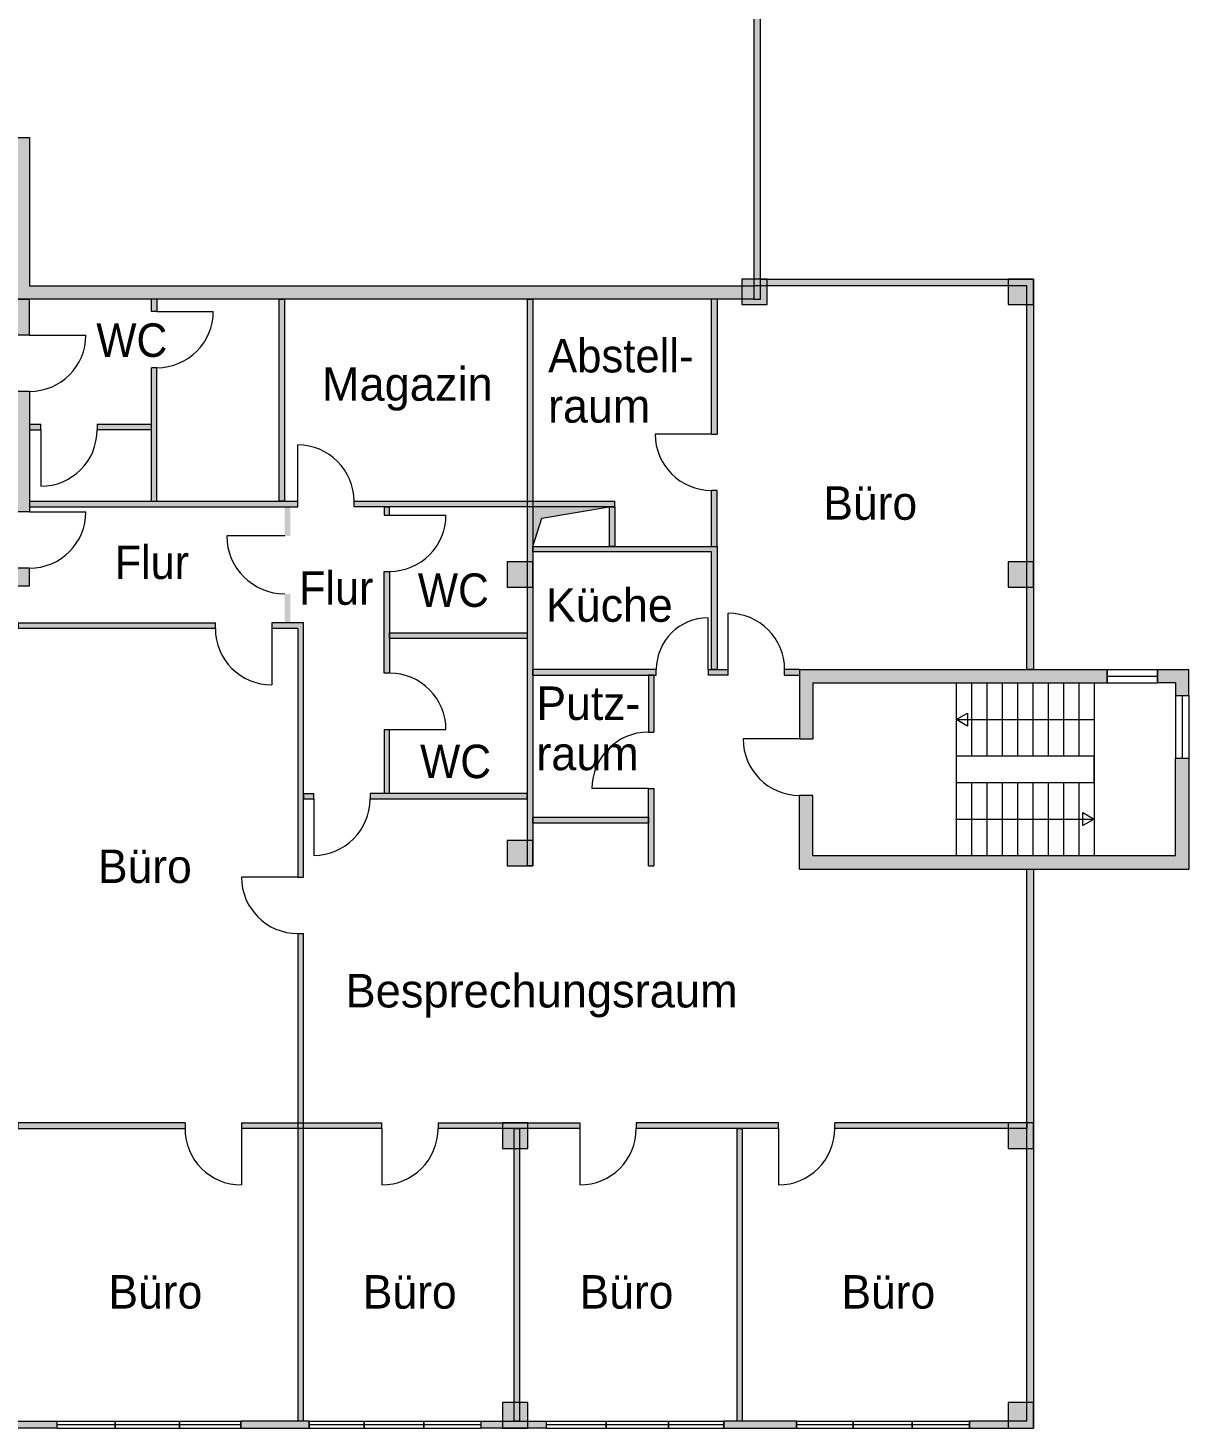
# Model space of a CAD drawing. Header units: inches. Extents: x 9488 to 97414, y 9478 to 84247.
# Drawn here: x 76606 to 97414, y 9478 to 34567 of the extents above; entities that cross this region are included whole.
import ezdxf

# ---------------------------------------------------------------- set-up
doc = ezdxf.new("R2010")
doc.units = ezdxf.units.IN
doc.header["$LTSCALE"] = 300
doc.header["$MEASUREMENT"] = 0
doc.header["$PDMODE"] = 34
doc.header["$PDSIZE"] = 5
doc.linetypes.add('Standardmuster', pattern=[0])
doc.linetypes.add('Volllinie', pattern=[0])
doc.layers.add('Grundebene', color=7, linetype='Continuous')
doc.styles.add('ARIAL', font='arial.ttf', dxfattribs={"height": 0.2})

# ---------------------------------------------------------------- blocks, each defined once
blk = doc.blocks.new('Color_Area-2A')
at = {"layer": 'Grundebene', "true_color": 0x000000, "transparency": 33554687}
h = blk.add_hatch(color=18, dxfattribs=at)
h.paths.add_polyline_path([(77131, 9478), (77131, 9598), (76192, 9598), (76192, 12244), (76072, 12244), (76072, 9478)], flags=0)
h.paths.add_polyline_path([(76192, 13516), (76192, 13428), (76072, 13428), (76072, 13516)], flags=0)
h.paths.add_polyline_path([(94628, 19494), (94628, 9478), (93481, 9478), (93481, 9598), (94508, 9598), (94508, 19494)], flags=0)
h.paths.add_polyline_path([(90378, 9598), (90378, 9478), (89078, 9478), (89078, 9598)], flags=0)
h.paths.add_polyline_path([(84721, 9598), (84721, 9478), (85900, 9478), (85900, 9598)], flags=0)
h.paths.add_polyline_path([(81643, 9598), (81643, 9478), (80421, 9478), (80421, 9598)], flags=0)
at = {"layer": 'Grundebene', "color": 18, "linetype": 'Volllinie', "lineweight": 9, "true_color": 0x000000}
for p, q in [((94508, 9598), (94508, 19494)), ((94508, 19494), (94628, 19494)), ((94628, 19494), (94628, 9478)), ((76192, 13516), (76072, 13516)), ((76072, 13428), (76072, 13516)), ((76072, 13428), (76192, 13428)), ((76192, 13516), (76192, 13428)), ((76192, 12244), (76072, 12244)), ((76072, 12244), (76072, 9478)), ((76192, 9598), (76192, 12244)), ((76192, 9598), (77131, 9598)), ((77131, 9478), (77131, 9598)), ((80421, 9478), (80421, 9598)), ((81643, 9598), (80421, 9598)), ((81643, 9598), (81643, 9478)), ((84721, 9598), (84721, 9478)), ((84721, 9598), (85900, 9598)), ((85900, 9478), (85900, 9598)), ((89078, 9478), (89078, 9598)), ((90378, 9598), (89078, 9598)), ((90378, 9598), (90378, 9478)), ((93481, 9478), (93481, 9598)), ((94508, 9598), (93481, 9598)), ((77131, 9478), (76072, 9478)), ((80421, 9478), (81643, 9478)), ((85900, 9478), (84721, 9478)), ((89078, 9478), (90378, 9478)), ((93481, 9478), (94628, 9478))]:
    blk.add_line(p, q, dxfattribs=at)
blk = doc.blocks.new('Color_Area-47')
at = {"layer": 'Grundebene', "true_color": 0x000000, "transparency": 33554687}
h = blk.add_hatch(color=18, dxfattribs=at)
h.paths.add_polyline_path([(96847, 23070), (96847, 22830), (97174, 22830), (97174, 22603), (97414, 22603), (97414, 23070)], flags=0)
h.paths.add_polyline_path([(97174, 19734), (97174, 21475), (97414, 21475), (97414, 19494), (90433, 19494), (90433, 20816), (90673, 20816), (90673, 19734)], flags=0)
h.paths.add_polyline_path([(90433, 21826), (90673, 21826), (90673, 22830), (95949, 22830), (95949, 23070), (90433, 23070)], flags=0)
at = {"layer": 'Grundebene', "color": 18, "linetype": 'Volllinie', "lineweight": 9, "true_color": 0x000000}
for p, q in [((90433, 23070), (95949, 23070)), ((90433, 23070), (90433, 21826)), ((95949, 22830), (95949, 23070)), ((96847, 23070), (96847, 22830)), ((96847, 23070), (97414, 23070)), ((97414, 22603), (97414, 23070)), ((90673, 22830), (90673, 21826)), ((90673, 22830), (95949, 22830)), ((97174, 22830), (96847, 22830)), ((97174, 22830), (97174, 22603)), ((97174, 22603), (97414, 22603)), ((90433, 21826), (90673, 21826)), ((97174, 19734), (97174, 21475)), ((97414, 21475), (97174, 21475)), ((97414, 21475), (97414, 19494)), ((90673, 20816), (90433, 20816)), ((90433, 19494), (90433, 20816)), ((90673, 19734), (90673, 20816)), ((97174, 19734), (90673, 19734)), ((90433, 19494), (97414, 19494))]:
    blk.add_line(p, q, dxfattribs=at)
blk = doc.blocks.new('Color_Area-5C')
at = {"layer": 'Grundebene', "true_color": 0x000000, "transparency": 33554687}
h = blk.add_hatch(color=18, dxfattribs=at)
h.paths.add_polyline_path([(94628, 23070), (94508, 23070), (94508, 29947), (89615, 29947), (89615, 42234), (89735, 42234), (89735, 30067), (94628, 30067)], flags=0)
h.paths.add_polyline_path([(89735, 52275), (89735, 60556), (89615, 60556), (89615, 49640), (89615, 47811), (89735, 47811)], flags=0)
at = {"layer": 'Grundebene', "color": 18, "linetype": 'Volllinie', "lineweight": 9, "true_color": 0x000000}
for p, q in [((89615, 42234), (89615, 29947)), ((89735, 30067), (89735, 42234)), ((94508, 29947), (89615, 29947)), ((89735, 30067), (94628, 30067)), ((94508, 23070), (94508, 29947)), ((94628, 30067), (94628, 23070)), ((94628, 23070), (94508, 23070))]:
    blk.add_line(p, q, dxfattribs=at)
blk = doc.blocks.new('Color_Area-A3')
at = {"layer": 'Grundebene', "true_color": 0x000000, "transparency": 33554687}
blk.add_hatch(color=18, dxfattribs=at).paths.add_polyline_path([(89615, 29707), (76393, 29707), (76393, 32602), (76633, 32602), (76633, 29947), (89615, 29947)], flags=0)
at = {"layer": 'Grundebene', "color": 18, "linetype": 'Volllinie', "lineweight": 9, "true_color": 0x000000}
for p, q in [((76393, 29707), (76393, 32602)), ((76393, 32602), (76633, 32602)), ((76633, 32602), (76633, 29947)), ((76633, 29947), (89615, 29947)), ((89615, 29947), (89615, 29707)), ((89615, 29707), (76393, 29707))]:
    blk.add_line(p, q, dxfattribs=at)
blk = doc.blocks.new('Color_Area-AF')
at = {"layer": 'Grundebene', "true_color": 0xfcbd1f, "transparency": 33554687}
blk.add_hatch(color=40, dxfattribs=at).paths.add_polyline_path([(89735, 30067), (89615, 30067), (89615, 29707), (89735, 29707)], flags=0)
at = {"layer": 'Grundebene', "color": 18, "linetype": 'Volllinie', "lineweight": 9, "true_color": 0x000000}
for p, q in [((89735, 30067), (89615, 30067)), ((89615, 30067), (89615, 29707)), ((89735, 29707), (89735, 30067)), ((89615, 29707), (89735, 29707))]:
    blk.add_line(p, q, dxfattribs=at)
blk = doc.blocks.new('Color_Area-B4')
at = {"layer": 'Grundebene', "true_color": 0x000000, "transparency": 33554687}
h = blk.add_hatch(color=18, dxfattribs=at)
h.paths.add_polyline_path([(82449, 26086), (87121, 26086), (87121, 25986), (82449, 25986)], flags=0)
h.paths.add_polyline_path([(76633, 26086), (81439, 26086), (81439, 25986), (76633, 25986)], flags=0)
at = {"layer": 'Grundebene', "color": 18, "linetype": 'Volllinie', "lineweight": 9, "true_color": 0x000000}
for p, q in [((76633, 26086), (81439, 26086)), ((76633, 26086), (76633, 25986)), ((76633, 25986), (81439, 25986)), ((81439, 25986), (81439, 26086)), ((82449, 26086), (87121, 26086)), ((82449, 25986), (82449, 26086)), ((87121, 25986), (82449, 25986)), ((87121, 25986), (87121, 26086))]:
    blk.add_line(p, q, dxfattribs=at)
blk = doc.blocks.new('Color_Area-BD')
at = {"layer": 'Grundebene', "true_color": 0x000000, "transparency": 33554687}
blk.add_hatch(color=18, dxfattribs=at).paths.add_polyline_path([(85653, 29707), (85653, 19551), (85553, 19551), (85553, 29707)], flags=0)
at = {"layer": 'Grundebene', "color": 18, "linetype": 'Volllinie', "lineweight": 9, "true_color": 0x000000}
for p, q in [((85553, 29707), (85553, 19551)), ((85553, 29707), (85653, 29707)), ((85653, 29707), (85653, 19551)), ((85653, 19551), (85553, 19551))]:
    blk.add_line(p, q, dxfattribs=at)
blk = doc.blocks.new('Color_Area-C2')
at = {"layer": 'Grundebene', "true_color": 0x000000, "transparency": 33554687}
h = blk.add_hatch(color=18, dxfattribs=at)
h.paths.add_polyline_path([(88794, 23070), (89157, 23070), (89157, 22970), (88794, 22970)], flags=0)
h.paths.add_polyline_path([(87867, 23070), (85653, 23070), (85653, 22970), (87867, 22970)], flags=0)
h.paths.add_polyline_path([(90167, 22970), (90433, 22970), (90433, 23070), (90167, 23070)], flags=0)
at = {"layer": 'Grundebene', "color": 18, "linetype": 'Volllinie', "lineweight": 9, "true_color": 0x000000}
for p, q in [((87867, 23070), (85653, 23070)), ((85653, 22970), (85653, 23070)), ((85653, 22970), (87867, 22970)), ((87867, 22970), (87867, 23070)), ((88794, 23070), (89157, 23070)), ((88794, 23070), (88794, 22970)), ((89157, 22970), (88794, 22970)), ((89157, 22970), (89157, 23070)), ((90433, 23070), (90167, 23070)), ((90167, 22970), (90167, 23070)), ((90167, 22970), (90433, 22970)), ((90433, 23070), (90433, 22970))]:
    blk.add_line(p, q, dxfattribs=at)
blk = doc.blocks.new('Color_Area-CF')
at = {"layer": 'Grundebene', "true_color": 0x000000, "transparency": 33554687}
blk.add_hatch(color=18, dxfattribs=at).paths.add_polyline_path([(88856, 23070), (88856, 25178), (85653, 25178), (85653, 25278), (88956, 25278), (88956, 23070)], flags=0)
at = {"layer": 'Grundebene', "color": 18, "linetype": 'Volllinie', "lineweight": 9, "true_color": 0x000000}
for p, q in [((85653, 25178), (85653, 25278)), ((85653, 25278), (88956, 25278)), ((88856, 25178), (85653, 25178)), ((88856, 23070), (88856, 25178)), ((88956, 25278), (88956, 23070)), ((88956, 23070), (88856, 23070))]:
    blk.add_line(p, q, dxfattribs=at)
blk = doc.blocks.new('Color_Area-D6')
at = {"layer": 'Grundebene', "true_color": 0x000000, "transparency": 33554687}
h = blk.add_hatch(color=18, dxfattribs=at)
h.paths.add_polyline_path([(87824, 20938), (87824, 19551), (87724, 19551), (87724, 20938)], flags=0)
h.paths.add_polyline_path([(87824, 22970), (87824, 21948), (87724, 21948), (87724, 22970)], flags=0)
at = {"layer": 'Grundebene', "color": 18, "linetype": 'Volllinie', "lineweight": 9, "true_color": 0x000000}
for p, q in [((87824, 22970), (87724, 22970)), ((87724, 22970), (87724, 21948)), ((87824, 22970), (87824, 21948)), ((87724, 21948), (87824, 21948)), ((87724, 19551), (87724, 20938)), ((87724, 20938), (87824, 20938)), ((87824, 20938), (87824, 19551)), ((87724, 19551), (87824, 19551))]:
    blk.add_line(p, q, dxfattribs=at)
blk = doc.blocks.new('Color_Area-DF')
at = {"layer": 'Grundebene', "true_color": 0x000000, "transparency": 33554687}
blk.add_hatch(color=18, dxfattribs=at).paths.add_polyline_path([(87724, 20317), (85653, 20317), (85653, 20417), (87724, 20417)], flags=0)
at = {"layer": 'Grundebene', "color": 18, "linetype": 'Volllinie', "lineweight": 9, "true_color": 0x000000}
for p, q in [((85653, 20317), (85653, 20417)), ((87724, 20417), (85653, 20417)), ((87724, 20417), (87724, 20317)), ((87724, 20317), (85653, 20317))]:
    blk.add_line(p, q, dxfattribs=at)
blk = doc.blocks.new('Color_Area-E4')
at = {"layer": 'Grundebene', "true_color": 0x000000, "transparency": 33554687}
h = blk.add_hatch(color=18, dxfattribs=at)
h.paths.add_polyline_path([(81542, 9598), (81442, 9598), (81442, 18340), (81542, 18340)], flags=0)
h.paths.add_polyline_path([(81442, 19350), (81542, 19350), (81542, 23906), (80974, 23906), (80974, 23806), (81442, 23806)], flags=0)
h.paths.add_polyline_path([(79964, 23806), (76432, 23806), (76432, 23906), (79964, 23906)], flags=0)
at = {"layer": 'Grundebene', "color": 18, "linetype": 'Volllinie', "lineweight": 9, "true_color": 0x000000}
for p, q in [((76432, 23906), (76432, 23806)), ((76432, 23906), (79964, 23906)), ((79964, 23806), (79964, 23906)), ((81542, 23906), (80974, 23906)), ((80974, 23906), (80974, 23806)), ((81542, 19350), (81542, 23906)), ((79964, 23806), (76432, 23806)), ((81442, 23806), (80974, 23806)), ((81442, 23806), (81442, 19350)), ((81442, 19350), (81542, 19350)), ((81442, 18340), (81442, 9598)), ((81442, 18340), (81542, 18340)), ((81542, 9598), (81542, 18340)), ((81542, 9598), (81442, 9598))]:
    blk.add_line(p, q, dxfattribs=at)
blk = doc.blocks.new('Color_Area-F3')
at = {"layer": 'Grundebene', "true_color": 0x000000, "transparency": 33554687}
h = blk.add_hatch(color=18, dxfattribs=at)
h.paths.add_polyline_path([(82945, 14845), (80430, 14845), (80430, 14945), (82945, 14945)], flags=0)
h.paths.add_polyline_path([(90055, 14845), (90055, 14945), (87507, 14945), (87507, 14845)], flags=0)
h.paths.add_polyline_path([(91065, 14845), (91065, 14945), (94508, 14945), (94508, 14845)], flags=0)
h.paths.add_polyline_path([(86497, 14945), (86497, 14845), (83955, 14845), (83955, 14945)], flags=0)
h.paths.add_polyline_path([(79420, 14945), (76432, 14945), (76432, 14845), (79420, 14845)], flags=0)
at = {"layer": 'Grundebene', "color": 18, "linetype": 'Volllinie', "lineweight": 9, "true_color": 0x000000}
for p, q in [((79420, 14945), (76432, 14945)), ((76432, 14845), (76432, 14945)), ((76432, 14845), (79420, 14845)), ((79420, 14945), (79420, 14845)), ((80430, 14945), (80430, 14845)), ((80430, 14945), (82945, 14945)), ((82945, 14845), (80430, 14845)), ((82945, 14845), (82945, 14945)), ((83955, 14945), (83955, 14845)), ((83955, 14945), (86497, 14945)), ((86497, 14845), (83955, 14845)), ((86497, 14945), (86497, 14845)), ((90055, 14945), (87507, 14945)), ((87507, 14945), (87507, 14845)), ((90055, 14845), (87507, 14845)), ((90055, 14845), (90055, 14945)), ((91065, 14845), (91065, 14945)), ((94508, 14945), (91065, 14945)), ((94508, 14845), (91065, 14845)), ((94508, 14945), (94508, 14845))]:
    blk.add_line(p, q, dxfattribs=at)
blk = doc.blocks.new('Color_Area-108')
at = {"layer": 'Grundebene', "true_color": 0x000000, "transparency": 33554687}
blk.add_hatch(color=18, dxfattribs=at).paths.add_polyline_path([(85415, 14845), (85415, 9598), (85315, 9598), (85315, 14845)], flags=0)
at = {"layer": 'Grundebene', "color": 18, "linetype": 'Volllinie', "lineweight": 9, "true_color": 0x000000}
for p, q in [((85315, 14845), (85315, 9598)), ((85315, 14845), (85415, 14845)), ((85415, 14845), (85415, 9598)), ((85415, 9598), (85315, 9598))]:
    blk.add_line(p, q, dxfattribs=at)
blk = doc.blocks.new('Color_Area-10D')
at = {"layer": 'Grundebene', "true_color": 0x000000, "transparency": 33554687}
blk.add_hatch(color=18, dxfattribs=at).paths.add_polyline_path([(89408, 14845), (89408, 9598), (89308, 9598), (89308, 14845)], flags=0)
at = {"layer": 'Grundebene', "color": 18, "linetype": 'Volllinie', "lineweight": 9, "true_color": 0x000000}
for p, q in [((89308, 14845), (89308, 9598)), ((89308, 14845), (89408, 14845)), ((89408, 14845), (89408, 9598)), ((89408, 9598), (89308, 9598))]:
    blk.add_line(p, q, dxfattribs=at)
blk = doc.blocks.new('Color_Area-112')
at = {"layer": 'Grundebene', "true_color": 0x000000, "transparency": 33554687}
h = blk.add_hatch(color=18, dxfattribs=at)
h.paths.add_polyline_path([(81727, 20750), (81542, 20750), (81542, 20850), (81727, 20850)], flags=0)
h.paths.add_polyline_path([(85553, 20750), (82737, 20750), (82737, 20850), (85553, 20850)], flags=0)
at = {"layer": 'Grundebene', "color": 18, "linetype": 'Volllinie', "lineweight": 9, "true_color": 0x000000}
for p, q in [((81542, 20850), (81542, 20750)), ((81542, 20850), (81727, 20850)), ((81727, 20750), (81727, 20850)), ((85553, 20850), (82737, 20850)), ((82737, 20850), (82737, 20750)), ((85553, 20750), (85553, 20850)), ((81727, 20750), (81542, 20750)), ((85553, 20750), (82737, 20750))]:
    blk.add_line(p, q, dxfattribs=at)
blk = doc.blocks.new('Color_Area-11B')
at = {"layer": 'Grundebene', "true_color": 0x000000, "transparency": 33554687}
blk.add_hatch(color=18, dxfattribs=at).paths.add_polyline_path([(83087, 23731), (85553, 23731), (85553, 23631), (83087, 23631)], flags=0)
at = {"layer": 'Grundebene', "color": 18, "linetype": 'Volllinie', "lineweight": 9, "true_color": 0x000000}
for p, q in [((83087, 23731), (85553, 23731)), ((83087, 23631), (83087, 23731)), ((83087, 23631), (85553, 23631)), ((85553, 23731), (85553, 23631))]:
    blk.add_line(p, q, dxfattribs=at)
blk = doc.blocks.new('Color_Area-120')
at = {"layer": 'Grundebene', "true_color": 0x000000, "transparency": 33554687}
blk.add_hatch(color=18, dxfattribs=at).paths.add_polyline_path([(81200, 29707), (81200, 26086), (81100, 26086), (81100, 29707)], flags=0)
at = {"layer": 'Grundebene', "color": 18, "linetype": 'Volllinie', "lineweight": 9, "true_color": 0x000000}
for p, q in [((81100, 29707), (81100, 26086)), ((81100, 29707), (81200, 29707)), ((81200, 29707), (81200, 26086)), ((81200, 26086), (81100, 26086))]:
    blk.add_line(p, q, dxfattribs=at)
blk = doc.blocks.new('door-165')
at = {"layer": 'Grundebene', "color": 18, "linetype": 'Standardmuster', "lineweight": 13, "true_color": 0x000000}
blk.add_line((76633, 29064), (77643, 29064), dxfattribs=at)
blk.add_arc((76633, 29064), 1010, 270, 0, dxfattribs=at)
blk = doc.blocks.new('door-175')
at = {"layer": 'Grundebene', "color": 18, "linetype": 'Standardmuster', "lineweight": 13, "true_color": 0x000000}
blk.add_line((81439, 26086), (81439, 27096), dxfattribs=at)
blk.add_arc((81439, 26086), 1010, 0, 90, dxfattribs=at)
blk = doc.blocks.new('door-17D')
at = {"layer": 'Grundebene', "color": 18, "linetype": 'Standardmuster', "lineweight": 13, "true_color": 0x000000}
blk.add_line((83087, 21995), (84097, 21995), dxfattribs=at)
blk.add_arc((83087, 21995), 1010, 0, 90, dxfattribs=at)
blk = doc.blocks.new('door-185')
at = {"layer": 'Grundebene', "color": 18, "linetype": 'Standardmuster', "lineweight": 13, "true_color": 0x000000}
blk.add_line((83087, 25839), (84097, 25839), dxfattribs=at)
blk.add_arc((83087, 25839), 1010, 270, 0, dxfattribs=at)
blk = doc.blocks.new('door-18D')
at = {"layer": 'Grundebene', "color": 18, "linetype": 'Standardmuster', "lineweight": 13, "true_color": 0x000000}
blk.add_line((81727, 20750), (81727, 19740), dxfattribs=at)
blk.add_arc((81727, 20750), 1010, 270, 0, dxfattribs=at)
blk = doc.blocks.new('door-195')
at = {"layer": 'Grundebene', "color": 18, "linetype": 'Standardmuster', "lineweight": 13, "true_color": 0x000000}
blk.add_line((80430, 14845), (80430, 13835), dxfattribs=at)
blk.add_arc((80430, 14845), 1010, 180, 270, dxfattribs=at)
blk = doc.blocks.new('door-19D')
at = {"layer": 'Grundebene', "color": 18, "linetype": 'Standardmuster', "lineweight": 13, "true_color": 0x000000}
blk.add_line((82945, 14845), (82945, 13835), dxfattribs=at)
blk.add_arc((82945, 14845), 1010, 270, 0, dxfattribs=at)
blk = doc.blocks.new('door-1A5')
at = {"layer": 'Grundebene', "color": 18, "linetype": 'Standardmuster', "lineweight": 13, "true_color": 0x000000}
blk.add_line((86497, 14845), (86497, 13835), dxfattribs=at)
blk.add_arc((86497, 14845), 1010, 270, 0, dxfattribs=at)
blk = doc.blocks.new('door-1AD')
at = {"layer": 'Grundebene', "color": 18, "linetype": 'Standardmuster', "lineweight": 13, "true_color": 0x000000}
blk.add_line((90055, 14845), (90055, 13835), dxfattribs=at)
blk.add_arc((90055, 14845), 1010, 270, 0, dxfattribs=at)
blk = doc.blocks.new('door-1B5')
at = {"layer": 'Grundebene', "color": 18, "linetype": 'Standardmuster', "lineweight": 13, "true_color": 0x000000}
blk.add_line((90433, 21826), (89423, 21826), dxfattribs=at)
blk.add_arc((90433, 21826), 1010, 180, 270, dxfattribs=at)
blk = doc.blocks.new('door-1BD')
at = {"layer": 'Grundebene', "color": 18, "linetype": 'Standardmuster', "lineweight": 13, "true_color": 0x000000}
blk.add_line((89157, 23070), (89157, 24080), dxfattribs=at)
blk.add_arc((89157, 23070), 1010, 0, 90, dxfattribs=at)
blk = doc.blocks.new('door-1C5')
at = {"layer": 'Grundebene', "color": 18, "linetype": 'Standardmuster', "lineweight": 13, "true_color": 0x000000}
blk.add_line((88794, 23070), (88794, 23997), dxfattribs=at)
blk.add_arc((88794, 23070), 927, 90, 180, dxfattribs=at)
blk = doc.blocks.new('door-1CD')
at = {"layer": 'Grundebene', "color": 18, "linetype": 'Standardmuster', "lineweight": 13, "true_color": 0x000000}
blk.add_line((87724, 20938), (86714, 20938), dxfattribs=at)
blk.add_arc((87724, 20938), 1010, 90, 180, dxfattribs=at)
blk = doc.blocks.new('win-371')
at = {"layer": 'Grundebene', "color": 18, "linetype": 'Standardmuster', "lineweight": 13, "true_color": 0x000000}
for p, q in [((95949, 23070), (95949, 22830)), ((95949, 23070), (96847, 23070)), ((95949, 22950), (96847, 22950)), ((96847, 22830), (96847, 23070)), ((95949, 22830), (96847, 22830))]:
    blk.add_line(p, q, dxfattribs=at)
blk = doc.blocks.new('win-37C')
at = {"layer": 'Grundebene', "color": 18, "linetype": 'Standardmuster', "lineweight": 13, "true_color": 0x000000}
for p, q in [((97174, 22603), (97414, 22603)), ((97174, 22603), (97174, 21475)), ((97294, 22603), (97294, 21475)), ((97414, 22603), (97414, 21475)), ((97414, 21475), (97174, 21475))]:
    blk.add_line(p, q, dxfattribs=at)
blk = doc.blocks.new('win-387')
at = {"layer": 'Grundebene', "color": 18, "linetype": 'Standardmuster', "lineweight": 13, "true_color": 0x000000}
for p, q in [((77131, 9478), (77131, 9598)), ((77131, 9598), (78170, 9598)), ((77131, 9538), (78170, 9538)), ((78170, 9598), (78170, 9478)), ((77131, 9478), (78170, 9478))]:
    blk.add_line(p, q, dxfattribs=at)
blk = doc.blocks.new('win-392')
at = {"layer": 'Grundebene', "color": 18, "linetype": 'Standardmuster', "lineweight": 13, "true_color": 0x000000}
for p, q in [((78170, 9478), (78170, 9598)), ((78170, 9598), (79319, 9598)), ((78170, 9538), (79319, 9538)), ((79319, 9598), (79319, 9478)), ((78170, 9478), (79319, 9478))]:
    blk.add_line(p, q, dxfattribs=at)
blk = doc.blocks.new('win-39D')
at = {"layer": 'Grundebene', "color": 18, "linetype": 'Standardmuster', "lineweight": 13, "true_color": 0x000000}
for p, q in [((79319, 9478), (79319, 9598)), ((79319, 9598), (80421, 9598)), ((79319, 9538), (80421, 9538)), ((80421, 9598), (80421, 9478)), ((79319, 9478), (80421, 9478))]:
    blk.add_line(p, q, dxfattribs=at)
blk = doc.blocks.new('win-3A8')
at = {"layer": 'Grundebene', "color": 18, "linetype": 'Standardmuster', "lineweight": 13, "true_color": 0x000000}
for p, q in [((81643, 9478), (81643, 9598)), ((81643, 9598), (82628, 9598)), ((81643, 9538), (82628, 9538)), ((82628, 9598), (82628, 9478)), ((81643, 9478), (82628, 9478))]:
    blk.add_line(p, q, dxfattribs=at)
blk = doc.blocks.new('win-3B3')
at = {"layer": 'Grundebene', "color": 18, "linetype": 'Standardmuster', "lineweight": 13, "true_color": 0x000000}
for p, q in [((82628, 9478), (82628, 9598)), ((82628, 9598), (83699, 9598)), ((82628, 9538), (83699, 9538)), ((83699, 9598), (83699, 9478)), ((82628, 9478), (83699, 9478))]:
    blk.add_line(p, q, dxfattribs=at)
blk = doc.blocks.new('win-3BE')
at = {"layer": 'Grundebene', "color": 18, "linetype": 'Standardmuster', "lineweight": 13, "true_color": 0x000000}
for p, q in [((83699, 9478), (83699, 9598)), ((83699, 9598), (84721, 9598)), ((83699, 9538), (84721, 9538)), ((84721, 9598), (84721, 9478)), ((83699, 9478), (84721, 9478))]:
    blk.add_line(p, q, dxfattribs=at)
blk = doc.blocks.new('win-3C9')
at = {"layer": 'Grundebene', "color": 18, "linetype": 'Standardmuster', "lineweight": 13, "true_color": 0x000000}
for p, q in [((85900, 9478), (85900, 9598)), ((85900, 9598), (86970, 9598)), ((85900, 9538), (86970, 9538)), ((86970, 9598), (86970, 9478)), ((85900, 9478), (86970, 9478))]:
    blk.add_line(p, q, dxfattribs=at)
blk = doc.blocks.new('win-3D4')
at = {"layer": 'Grundebene', "color": 18, "linetype": 'Standardmuster', "lineweight": 13, "true_color": 0x000000}
for p, q in [((86970, 9478), (86970, 9598)), ((86970, 9598), (88088, 9598)), ((86970, 9538), (88088, 9538)), ((88088, 9598), (88088, 9478)), ((86970, 9478), (88088, 9478))]:
    blk.add_line(p, q, dxfattribs=at)
blk = doc.blocks.new('win-3DF')
at = {"layer": 'Grundebene', "color": 18, "linetype": 'Standardmuster', "lineweight": 13, "true_color": 0x000000}
for p, q in [((88088, 9478), (88088, 9598)), ((88088, 9598), (89078, 9598)), ((88088, 9538), (89078, 9538)), ((89078, 9598), (89078, 9478)), ((88088, 9478), (89078, 9478))]:
    blk.add_line(p, q, dxfattribs=at)
blk = doc.blocks.new('win-3EA')
at = {"layer": 'Grundebene', "color": 18, "linetype": 'Standardmuster', "lineweight": 13, "true_color": 0x000000}
for p, q in [((90378, 9478), (90378, 9598)), ((90378, 9598), (91395, 9598)), ((90378, 9538), (91395, 9538)), ((91395, 9598), (91395, 9478)), ((90378, 9478), (91395, 9478))]:
    blk.add_line(p, q, dxfattribs=at)
blk = doc.blocks.new('win-3F5')
at = {"layer": 'Grundebene', "color": 18, "linetype": 'Standardmuster', "lineweight": 13, "true_color": 0x000000}
for p, q in [((91395, 9478), (91395, 9598)), ((91395, 9598), (92454, 9598)), ((91395, 9538), (92454, 9538)), ((92454, 9598), (92454, 9478)), ((91395, 9478), (92454, 9478))]:
    blk.add_line(p, q, dxfattribs=at)
blk = doc.blocks.new('win-400')
at = {"layer": 'Grundebene', "color": 18, "linetype": 'Standardmuster', "lineweight": 13, "true_color": 0x000000}
for p, q in [((92454, 9478), (92454, 9598)), ((92454, 9598), (93481, 9598)), ((92454, 9538), (93481, 9538)), ((93481, 9598), (93481, 9478)), ((92454, 9478), (93481, 9478))]:
    blk.add_line(p, q, dxfattribs=at)
blk = doc.blocks.new('Color_Area-44A')
at = {"layer": 'Grundebene', "true_color": 0x000000, "transparency": 33554687}
blk.add_hatch(color=18, dxfattribs=at).paths.add_polyline_path([(85111, 14489), (85567, 14489), (85567, 14945), (85111, 14945)], flags=0)
at = {"layer": 'Grundebene', "color": 18, "linetype": 'Volllinie', "lineweight": 9, "true_color": 0x000000}
for p, q in [((85567, 14945), (85111, 14945)), ((85111, 14945), (85111, 14489)), ((85567, 14489), (85567, 14945)), ((85111, 14489), (85567, 14489))]:
    blk.add_line(p, q, dxfattribs=at)
blk = doc.blocks.new('Color_Area-44F')
at = {"layer": 'Grundebene', "true_color": 0x000000, "transparency": 33554687}
blk.add_hatch(color=18, dxfattribs=at).paths.add_polyline_path([(85196, 19551), (85653, 19551), (85653, 20008), (85196, 20008)], flags=0)
at = {"layer": 'Grundebene', "color": 18, "linetype": 'Volllinie', "lineweight": 9, "true_color": 0x000000}
for p, q in [((85653, 20008), (85196, 20008)), ((85196, 20008), (85196, 19551)), ((85653, 19551), (85653, 20008)), ((85196, 19551), (85653, 19551))]:
    blk.add_line(p, q, dxfattribs=at)
blk = doc.blocks.new('Color_Area-454')
at = {"layer": 'Grundebene', "true_color": 0x000000, "transparency": 33554687}
blk.add_hatch(color=18, dxfattribs=at).paths.add_polyline_path([(85111, 9478), (85567, 9478), (85567, 9935), (85111, 9935)], flags=0)
at = {"layer": 'Grundebene', "color": 18, "linetype": 'Volllinie', "lineweight": 9, "true_color": 0x000000}
for p, q in [((85567, 9935), (85111, 9935)), ((85111, 9935), (85111, 9478)), ((85567, 9478), (85567, 9935)), ((85111, 9478), (85567, 9478))]:
    blk.add_line(p, q, dxfattribs=at)
blk = doc.blocks.new('Color_Area-459')
at = {"layer": 'Grundebene', "true_color": 0x000000, "transparency": 33554687}
blk.add_hatch(color=18, dxfattribs=at).paths.add_polyline_path([(94172, 9478), (94628, 9478), (94628, 9935), (94172, 9935)], flags=0)
at = {"layer": 'Grundebene', "color": 18, "linetype": 'Volllinie', "lineweight": 9, "true_color": 0x000000}
for p, q in [((94628, 9935), (94172, 9935)), ((94172, 9935), (94172, 9478)), ((94628, 9478), (94628, 9935)), ((94172, 9478), (94628, 9478))]:
    blk.add_line(p, q, dxfattribs=at)
blk = doc.blocks.new('Color_Area-45E')
at = {"layer": 'Grundebene', "true_color": 0x000000, "transparency": 33554687}
blk.add_hatch(color=18, dxfattribs=at).paths.add_polyline_path([(94172, 14489), (94628, 14489), (94628, 14945), (94172, 14945)], flags=0)
at = {"layer": 'Grundebene', "color": 18, "linetype": 'Volllinie', "lineweight": 9, "true_color": 0x000000}
for p, q in [((94628, 14945), (94172, 14945)), ((94172, 14945), (94172, 14489)), ((94628, 14489), (94628, 14945)), ((94172, 14489), (94628, 14489))]:
    blk.add_line(p, q, dxfattribs=at)
blk = doc.blocks.new('Color_Area-468')
at = {"layer": 'Grundebene', "true_color": 0x000000, "transparency": 33554687}
blk.add_hatch(color=18, dxfattribs=at).paths.add_polyline_path([(94172, 24547), (94628, 24547), (94628, 25003), (94172, 25003)], flags=0)
at = {"layer": 'Grundebene', "color": 18, "linetype": 'Volllinie', "lineweight": 9, "true_color": 0x000000}
for p, q in [((94628, 25003), (94172, 25003)), ((94172, 25003), (94172, 24547)), ((94628, 24547), (94628, 25003)), ((94172, 24547), (94628, 24547))]:
    blk.add_line(p, q, dxfattribs=at)
blk = doc.blocks.new('Color_Area-46D')
at = {"layer": 'Grundebene', "true_color": 0x000000, "transparency": 33554687}
blk.add_hatch(color=18, dxfattribs=at).paths.add_polyline_path([(85196, 24547), (85653, 24547), (85653, 25003), (85196, 25003)], flags=0)
at = {"layer": 'Grundebene', "color": 18, "linetype": 'Volllinie', "lineweight": 9, "true_color": 0x000000}
for p, q in [((85653, 25003), (85196, 25003)), ((85196, 25003), (85196, 24547)), ((85653, 24547), (85653, 25003)), ((85196, 24547), (85653, 24547))]:
    blk.add_line(p, q, dxfattribs=at)
blk = doc.blocks.new('Color_Area-472')
at = {"layer": 'Grundebene', "true_color": 0x000000, "transparency": 33554687}
blk.add_hatch(color=18, dxfattribs=at).paths.add_polyline_path([(94172, 29611), (94628, 29611), (94628, 30067), (94172, 30067)], flags=0)
at = {"layer": 'Grundebene', "color": 18, "linetype": 'Volllinie', "lineweight": 9, "true_color": 0x000000}
for p, q in [((94628, 30067), (94172, 30067)), ((94172, 30067), (94172, 29611)), ((94628, 29611), (94628, 30067)), ((94172, 29611), (94628, 29611))]:
    blk.add_line(p, q, dxfattribs=at)
blk = doc.blocks.new('Color_Area-477')
at = {"layer": 'Grundebene', "true_color": 0x000000, "transparency": 33554687}
blk.add_hatch(color=18, dxfattribs=at).paths.add_polyline_path([(89399, 29611), (89856, 29611), (89856, 30067), (89399, 30067)], flags=0)
at = {"layer": 'Grundebene', "color": 18, "linetype": 'Volllinie', "lineweight": 9, "true_color": 0x000000}
for p, q in [((89856, 30067), (89399, 30067)), ((89399, 30067), (89399, 29611)), ((89856, 29611), (89856, 30067)), ((89399, 29611), (89856, 29611))]:
    blk.add_line(p, q, dxfattribs=at)
blk = doc.blocks.new('door-4AD')
at = {"layer": 'Grundebene', "color": 18, "linetype": 'Standardmuster', "lineweight": 13, "true_color": 0x000000}
blk.add_line((81442, 19350), (80432, 19350), dxfattribs=at)
blk.add_arc((81442, 19350), 1010, 180, 270, dxfattribs=at)
blk = doc.blocks.new('Color_Area-533')
at = {"layer": 'Grundebene', "true_color": 0x000000, "transparency": 33554687}
h = blk.add_hatch(color=18, dxfattribs=at)
h.paths.add_polyline_path([(88856, 27291), (88856, 29707), (88956, 29707), (88956, 27291)], flags=0)
h.paths.add_polyline_path([(88856, 25278), (88856, 26281), (88956, 26281), (88956, 25278)], flags=0)
at = {"layer": 'Grundebene', "color": 18, "linetype": 'Volllinie', "lineweight": 13, "true_color": 0x000000}
for p, q in [((88856, 27291), (88856, 29707)), ((88956, 29707), (88856, 29707)), ((88956, 29707), (88956, 27291)), ((88856, 27291), (88956, 27291)), ((88856, 25278), (88856, 26281)), ((88956, 26281), (88856, 26281)), ((88956, 25278), (88956, 26281)), ((88856, 25278), (88956, 25278))]:
    blk.add_line(p, q, dxfattribs=at)
blk = doc.blocks.new('door-53C')
at = {"layer": 'Grundebene', "color": 18, "linetype": 'Standardmuster', "lineweight": 13, "true_color": 0x000000}
blk.add_line((88856, 27291), (87846, 27291), dxfattribs=at)
blk.add_arc((88856, 27291), 1010, 180, 270, dxfattribs=at)
blk = doc.blocks.new('Color_Area-544')
at = {"layer": 'Grundebene', "true_color": 0x000000, "transparency": 33554687}
h = blk.add_hatch(color=18, dxfattribs=at)
h.paths.add_polyline_path([(78817, 29489), (78817, 29707), (78917, 29707), (78917, 29489)], flags=0)
h.paths.add_polyline_path([(78817, 26086), (78817, 28479), (78917, 28479), (78917, 26086)], flags=0)
at = {"layer": 'Grundebene', "color": 18, "linetype": 'Volllinie', "lineweight": 13, "true_color": 0x000000}
for p, q in [((78817, 29489), (78817, 29707)), ((78917, 29707), (78817, 29707)), ((78917, 29707), (78917, 29489)), ((78917, 29489), (78817, 29489)), ((78817, 26086), (78817, 28479)), ((78917, 28479), (78817, 28479)), ((78917, 26086), (78917, 28479)), ((78817, 26086), (78917, 26086))]:
    blk.add_line(p, q, dxfattribs=at)
blk = doc.blocks.new('Color_Area-54D')
at = {"layer": 'Grundebene', "true_color": 0x000000, "transparency": 33554687}
h = blk.add_hatch(color=18, dxfattribs=at)
h.paths.add_polyline_path([(77845, 27465), (78817, 27465), (78817, 27365), (77845, 27365)], flags=0)
h.paths.add_polyline_path([(76633, 27465), (76835, 27465), (76835, 27365), (76633, 27365)], flags=0)
at = {"layer": 'Grundebene', "color": 18, "linetype": 'Volllinie', "lineweight": 13, "true_color": 0x000000}
for p, q in [((76633, 27465), (76835, 27465)), ((76633, 27465), (76633, 27365)), ((76633, 27365), (76835, 27365)), ((76835, 27365), (76835, 27465)), ((77845, 27465), (78817, 27465)), ((77845, 27465), (77845, 27365)), ((78817, 27365), (77845, 27365)), ((78817, 27365), (78817, 27465))]:
    blk.add_line(p, q, dxfattribs=at)
blk = doc.blocks.new('door-556')
at = {"layer": 'Grundebene', "color": 18, "linetype": 'Standardmuster', "lineweight": 13, "true_color": 0x000000}
blk.add_line((78917, 29489), (79927, 29489), dxfattribs=at)
blk.add_arc((78917, 29489), 1010, 270, 0, dxfattribs=at)
blk = doc.blocks.new('door-55E')
at = {"layer": 'Grundebene', "color": 18, "linetype": 'Standardmuster', "lineweight": 13, "true_color": 0x000000}
blk.add_line((76835, 27365), (76835, 26355), dxfattribs=at)
blk.add_arc((76835, 27365), 1010, 270, 0, dxfattribs=at)
blk = doc.blocks.new('Color_Area-612')
at = {"layer": 'Grundebene', "true_color": 0x000000, "transparency": 33554687}
h = blk.add_hatch(color=18, dxfattribs=at)
h.paths.add_polyline_path([(83087, 24829), (83087, 23005), (82987, 23005), (82987, 24829)], flags=0)
h.paths.add_polyline_path([(83087, 25839), (83087, 25986), (82987, 25986), (82987, 25839)], flags=0)
h.paths.add_polyline_path([(82987, 21995), (82987, 20850), (83087, 20850), (83087, 21995)], flags=0)
at = {"layer": 'Grundebene', "color": 18, "linetype": 'Volllinie', "lineweight": 9, "true_color": 0x000000}
for p, q in [((82987, 25986), (83087, 25986)), ((82987, 25986), (82987, 25839)), ((83087, 25839), (83087, 25986)), ((82987, 25839), (83087, 25839)), ((82987, 23005), (82987, 24829)), ((82987, 24829), (83087, 24829)), ((83087, 24829), (83087, 23005)), ((83087, 23005), (82987, 23005)), ((82987, 21995), (82987, 20850)), ((82987, 21995), (83087, 21995)), ((83087, 20850), (83087, 21995)), ((83087, 20850), (82987, 20850))]:
    blk.add_line(p, q, dxfattribs=at)
blk = doc.blocks.new('door-61F')
at = {"layer": 'Grundebene', "color": 18, "linetype": 'Standardmuster', "lineweight": 13, "true_color": 0x000000}
blk.add_line((76633, 25897), (77643, 25897), dxfattribs=at)
blk.add_arc((76633, 25897), 1010, 270, 0, dxfattribs=at)
blk = doc.blocks.new('door-627')
at = {"layer": 'Grundebene', "color": 18, "linetype": 'Standardmuster', "lineweight": 13, "true_color": 0x000000}
blk.add_line((80974, 23806), (80974, 22796), dxfattribs=at)
blk.add_arc((80974, 23806), 1010, 180, 270, dxfattribs=at)
blk = doc.blocks.new('door-643')
at = {"layer": 'Grundebene', "color": 18, "linetype": 'Standardmuster', "lineweight": 13, "true_color": 0x000000}
blk.add_line((81208, 25466), (80168, 25466), dxfattribs=at)
blk.add_arc((81208, 25466), 1040, 180, 270, dxfattribs=at)
blk = doc.blocks.new('Color_Area-6B1')
at = {"layer": 'Grundebene', "true_color": 0x000000, "transparency": 33554687}
h = blk.add_hatch(color=18, dxfattribs=at)
h.paths.add_polyline_path([(76393, 25897), (76393, 28054), (76633, 28054), (76633, 25897)], flags=0)
h.paths.add_polyline_path([(76393, 24887), (76393, 24566), (76633, 24566), (76633, 24887)], flags=0)
h.paths.add_polyline_path([(76633, 29064), (76633, 29707), (76393, 29707), (76393, 29064)], flags=0)
at = {"layer": 'Grundebene', "color": 18, "linetype": 'Volllinie', "lineweight": 9, "true_color": 0x000000}
for p, q in [((76393, 29707), (76633, 29707)), ((76393, 29707), (76393, 29064)), ((76633, 29064), (76633, 29707)), ((76633, 29064), (76393, 29064)), ((76393, 25897), (76393, 28054)), ((76633, 28054), (76393, 28054)), ((76633, 28054), (76633, 25897)), ((76633, 25897), (76393, 25897)), ((76393, 24887), (76393, 24566)), ((76633, 24887), (76393, 24887)), ((76633, 24566), (76633, 24887)), ((76633, 24566), (76393, 24566))]:
    blk.add_line(p, q, dxfattribs=at)
blk = doc.blocks.new('Color_Area-6EE')
at = {"layer": 'Grundebene', "true_color": 0x000000, "transparency": 33554687}
blk.add_hatch(color=18, dxfattribs=at).paths.add_polyline_path([(87121, 25986), (87121, 25278), (87021, 25278), (87021, 25986)], flags=0)
at = {"layer": 'Grundebene', "color": 18, "linetype": 'Volllinie', "lineweight": 9, "true_color": 0x000000}
for p, q in [((87021, 25986), (87021, 25278)), ((87021, 25986), (87121, 25986)), ((87121, 25986), (87121, 25278)), ((87121, 25278), (87021, 25278))]:
    blk.add_line(p, q, dxfattribs=at)

msp = doc.modelspace()

# ---------------------------------------------------------------- hatches: boundary and pattern name
at = {"layer": 'Grundebene', "true_color": 0x000000, "transparency": 33554687}
h = msp.add_hatch(color=18, dxfattribs=at)
h.paths.add_polyline_path([(81208, 25466), (81208, 25986), (81308, 25986), (81308, 25466)], flags=0)
h.paths.add_polyline_path([(81208, 23906), (81208, 24426), (81308, 24426), (81308, 23906)], flags=0)
msp.add_hatch(color=18, dxfattribs=at).paths.add_polyline_path([(85653, 25278), (85817, 25785), (87021, 25986), (85653, 25986)], flags=0)

# ---------------------------------------------------------------- linework, layer by layer
at = {"layer": 'Grundebene', "color": 18, "linetype": 'Volllinie', "lineweight": 13, "true_color": 0x000000}
msp.add_line((85817, 25785), (87021, 25986), dxfattribs=at)
at = {"layer": 'Grundebene', "color": 18, "linetype": 'Volllinie', "lineweight": 9, "true_color": 0x000000}
for p, q in [((85653, 25278), (85817, 25785)), ((93242, 22830), (93242, 19734)), ((93242, 22830), (93242, 21516)), ((93516, 22830), (93516, 21516)), ((93791, 22830), (93791, 21516)), ((94065, 22830), (94065, 21516)), ((94340, 22830), (94340, 21516)), ((94614, 22830), (94614, 21516)), ((94889, 22830), (94889, 21516)), ((95164, 22830), (95164, 21516)), ((95438, 22830), (95438, 21516)), ((95713, 22830), (95713, 19734)), ((93242, 22173), (95713, 22173)), ((95713, 21516), (93242, 21516)), ((93242, 21516), (93242, 21047)), ((95713, 21047), (95713, 21516)), ((93242, 21047), (95713, 21047)), ((93242, 21047), (93242, 19734)), ((93516, 21047), (93516, 19734)), ((93791, 21047), (93791, 19734)), ((94065, 21047), (94065, 19734)), ((94340, 21047), (94340, 19734)), ((94614, 21047), (94614, 19734)), ((94889, 21047), (94889, 19734)), ((95164, 21047), (95164, 19734)), ((95438, 21047), (95438, 19734)), ((93242, 20390), (95713, 20390))]:
    msp.add_line(p, q, dxfattribs=at)
at = {"layer": 'Grundebene', "color": 18, "linetype": 'Standardmuster', "lineweight": 13, "true_color": 0x000000}
for p, q in [((93242, 22173), (93442, 22288)), ((93442, 22057), (93242, 22173)), ((93442, 22288), (93442, 22057)), ((95513, 20275), (95513, 20506)), ((95513, 20506), (95713, 20390)), ((95713, 20390), (95513, 20275))]:
    msp.add_line(p, q, dxfattribs=at)
for p in [(95713, 22173), (93242, 20390)]:
    msp.add_point(p, dxfattribs=at)

# ---------------------------------------------------------------- block references
at = {"layer": 'Grundebene'}
for name in ['Color_Area-5C', 'Color_Area-A3', 'Color_Area-477', 'Color_Area-AF', 'Color_Area-472', 'Color_Area-6B1', 'Color_Area-544', 'Color_Area-120', 'Color_Area-BD', 'Color_Area-533', 'door-556', 'door-165', 'Color_Area-54D', 'door-55E', 'door-175', 'door-53C', 'Color_Area-B4', 'door-61F', 'Color_Area-612', 'Color_Area-6EE', 'door-185', 'door-643', 'Color_Area-CF', 'Color_Area-46D', 'Color_Area-468', 'Color_Area-E4', 'door-1C5', 'door-1BD', 'door-627', 'Color_Area-11B', 'door-17D', 'Color_Area-C2', 'Color_Area-D6', 'Color_Area-47', 'win-371', 'win-37C', 'door-1CD', 'door-1B5', 'Color_Area-112', 'door-18D', 'Color_Area-DF', 'Color_Area-44F', 'Color_Area-2A', 'door-4AD', 'Color_Area-F3', 'door-195', 'door-19D', 'Color_Area-44A', 'Color_Area-108', 'door-1A5', 'Color_Area-10D', 'door-1AD', 'Color_Area-45E', 'Color_Area-454', 'Color_Area-459', 'win-387', 'win-392', 'win-39D', 'win-3A8', 'win-3B3', 'win-3BE', 'win-3C9', 'win-3D4', 'win-3DF', 'win-3EA', 'win-3F5', 'win-400']:
    msp.add_blockref(name, (0, 0), dxfattribs=at)

# ---------------------------------------------------------------- texts
at = {"layer": 'Grundebene', "color": 18, "lineweight": 18, "true_color": 0x000000, "style": 'ARIAL'}
for s, width, p in [('WC', 0.910981, (77830, 28673)), ('Abstell-', 0.933092, (85927, 28395)), ('Magazin', 0.966484, (81873, 27888)), ('raum', 0.958864, (85927, 27495)), ('Büro', 0.950216, (90860, 25754)), ('Flur', 0.923356, (78160, 24693)), ('Flur', 0.923356, (81464, 24231)), ('WC', 0.910981, (83593, 24193)), ('Küche', 0.956406, (85889, 23926)), ('Putz-', 0.952766, (85717, 22167)), ('WC', 0.910981, (83633, 21124)), ('raum', 0.960717, (85717, 21267)), ('Büro', 0.950216, (77859, 19245)), ('Besprechungsraum', 0.967329, (82296, 17015)), ('Büro', 0.950216, (78047, 11618)), ('Büro', 0.950216, (82606, 11618)), ('Büro', 0.950216, (86491, 11618)), ('Büro', 0.950216, (91184, 11618))]:
    msp.add_text(s, height=600, dxfattribs=dict(at, width=width)).set_placement(p)

doc.saveas('drawing.dxf')
